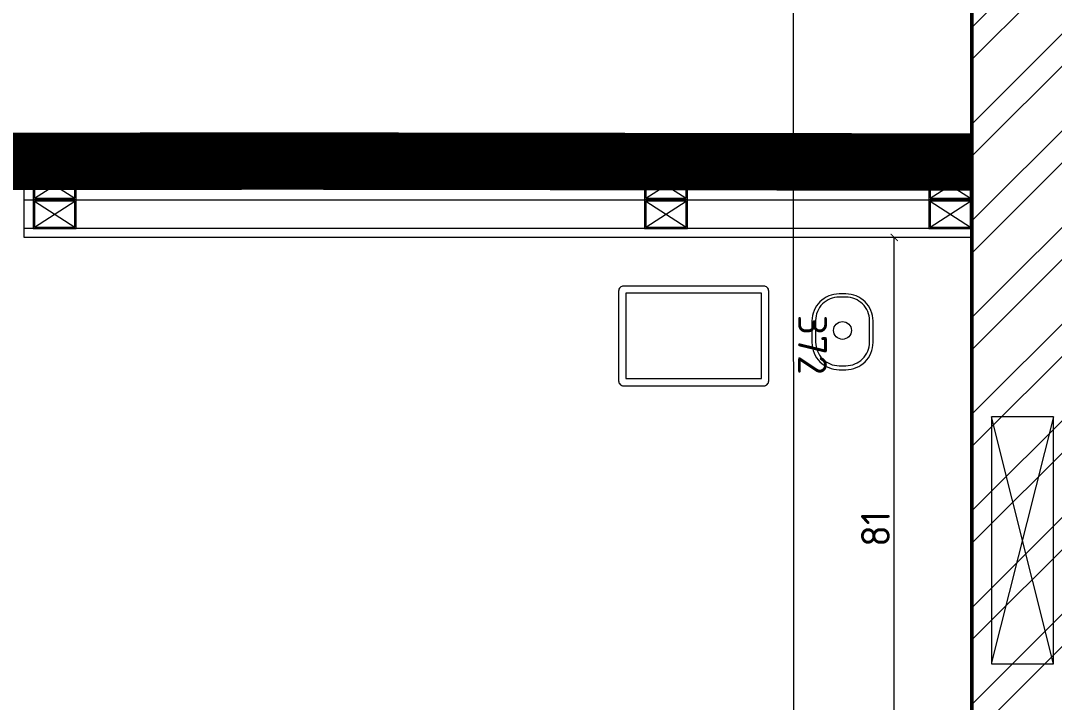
# Model space of a CAD drawing. Header units: inches. Extents: x -3731 to -279, y 59992 to 62726.
# Drawn here: x -2687.7 to -2543.8, y 61500.3 to 61595.3 of the extents above; entities that cross this region are included whole.
import ezdxf

# ---------------------------------------------------------------- set-up
doc = ezdxf.new("R2010")
doc.units = ezdxf.units.IN
doc.linetypes.add('ACAD_ISO03W100', pattern=[30, 12, -18])
for name, color, linetype, lineweight in [('A-DUVAR 0.50', 40, 'Continuous', 50), ('Auto-Aksesuar', 6, 'Continuous', 5), ('Auto-Alcipan', 41, 'Continuous', 20), ('Auto-Metal', 71, 'Continuous', 18), ('Auto-Olcu', 33, 'Continuous', 15), ('Auto-Silik_Cizgiler', 47, 'Continuous', 9), ('Auto-SilikCizgiler', 251, 'Continuous', 9), ('Auto-Vitrifiye', 8, 'Continuous', 9), ('yazi mekan 020', 9, 'Continuous', 20)]:
    doc.layers.add(name, color=color, linetype=linetype, lineweight=lineweight)
doc.styles.add('1-20', font='isocpeur.ttf', dxfattribs={"height": 4})
doc.styles.add('swis721cnbt10', font='isocpeur.ttf', dxfattribs={"height": 10})
doc.dimstyles.new('ölçü 1_20', dxfattribs={"dimtxt": 4, "dimasz": 1, "dimexe": 1, "dimexo": 3, "dimtad": 1, "dimdec": 0, "dimtxsty": '1-20', "dimblk": 'ARCHTICK', "dimcen": 1.5, "dimclrd": 256, "dimclre": 256, "dimclrt": 256, "dimadec": 0, "dimazin": 0, "dimtfac": 1, "dimtdec": 0, "dimtmove": 0, "dimatfit": 3, "dimldrblk": 'ARCHTICK', "dimfxl": 1, "dimlwd": -1, "dimlwe": -1, "dimarcsym": 0})
pattern_1 = [(45, (19520.121, 46545.344), (-6.735192, 6.735192), []), (45, (19524.611, 46545.344), (-6.735192, 6.735192), [])]

# ---------------------------------------------------------------- blocks, each defined once
blk = doc.blocks.new('_ARCHTICK')
at = {"color": 0, "linetype": 'ByBlock', "const_width": 0.15}
blk.add_lwpolyline([(-0.5, -0.5), (0.5, 0.5)], dxfattribs=at)
blk = doc.blocks.new('*D170')
at = {"layer": 'Auto-Olcu', "ltscale": 5, "transparency": 16777216}
for p, q in [((-2567.83, 61736.04), (-2581.07, 61736.04)), ((-2580.05, 61364.22), (-2580.07, 61736.04)), ((-2567.81, 61364.22), (-2581.05, 61364.22))]:
    blk.add_line(p, q, dxfattribs=at)
at = {"layer": 'DEFPOINTS', "color": 0, "ltscale": 5, "transparency": 16777216}
for p in [(-2580.07, 61736.04), (-2564.83, 61736.04), (-2564.81, 61364.22)]:
    blk.add_point(p, dxfattribs=at)
at = {"layer": 'Auto-Olcu', "ltscale": 5, "transparency": 16777216}
for p, rotation in [((-2580.07, 61736.04), 90.00270459986305), ((-2580.05, 61364.22), 270.002704599863)]:
    blk.add_blockref('_ARCHTICK', p, dxfattribs=dict(at, rotation=rotation))
at = {"layer": 'Auto-Olcu', "ltscale": 5, "transparency": 16777216, "insert": (-2577.44, 61550.13), "char_height": 4, "attachment_point": 5, "rotation": 270.0027, "style": '1-20'}
blk.add_mtext('372', dxfattribs=at)
blk = doc.blocks.new('*D294')
at = {"layer": 'Auto-Olcu', "ltscale": 5, "transparency": 16777216}
for p, q in [((-2558.25, 61565.08), (-2567.05, 61565.08)), ((-2566.07, 61483.94), (-2566.05, 61565.08)), ((-2558.26, 61483.94), (-2567.07, 61483.94))]:
    blk.add_line(p, q, dxfattribs=at)
at = {"layer": 'DEFPOINTS', "color": 0, "ltscale": 5, "transparency": 16777216}
for p in [(-2566.05, 61565.08), (-2555.25, 61565.08, -24.75), (-2555.26, 61483.94, 14.89)]:
    blk.add_point(p, dxfattribs=at)
at = {"layer": 'Auto-Olcu', "ltscale": 5, "transparency": 16777216}
for p, rotation in [((-2566.05, 61565.08), 89.98210329158526), ((-2566.07, 61483.94), 269.9821032915852)]:
    blk.add_blockref('_ARCHTICK', p, dxfattribs=dict(at, rotation=rotation))
at = {"layer": 'Auto-Olcu', "ltscale": 5, "transparency": 16777216, "insert": (-2568.68, 61524.51), "char_height": 4, "attachment_point": 5, "rotation": 89.9821, "style": '1-20'}
blk.add_mtext('81', dxfattribs=at)
blk = doc.blocks.new('planduravit')
at = {"layer": 'Auto-Aksesuar'}
for p, q in [((24396.92, 259.83, 37.37), (24405.51, 225.42, 37.37)), ((24396.92, 225.42, 37.37), (24405.51, 259.67, 37.67))]:
    blk.add_line(p, q, dxfattribs=at)
at = {"layer": 'Auto-Aksesuar', "elevation": 37.37}
blk.add_lwpolyline([(24405.51, 225.42), (24405.51, 259.83), (24396.92, 259.83), (24396.92, 225.42)], close=True, dxfattribs=at)
blk = doc.blocks.new('fjtyu')
at = {"layer": 'Auto-Metal'}
for p, q in [((5.8, 3.8), (0.2, 0.2)), ((5.8, 0.2), (0.2, 3.8))]:
    blk.add_line(p, q, dxfattribs=at)
for points in [[(0, 4), (6, 4), (6, 0), (0, 0)], [(0.2, 3.8), (5.8, 3.8), (5.8, 0.2), (0.2, 0.2)]]:
    blk.add_lwpolyline(points, close=True, dxfattribs=at)

msp = doc.modelspace()

# ---------------------------------------------------------------- hatches: boundary and pattern name
at = {"layer": 'Auto-Silik_Cizgiler'}
h = msp.add_hatch(dxfattribs=at)
h.set_pattern_fill('ANSI32', color=256)
h.set_pattern_definition(pattern_1)
h.paths.add_polyline_path([(-2355.79, 61699.36), (-2355.79, 61720.89), (-2355.79, 61736.04), (-2555.26, 61736.04), (-2555.26, 61557.46), (-2358.21, 61557.46), (-2358.21, 61593.89), (-2395.79, 61593.89), (-2395.79, 61576.31), (-2532.87, 61576.31), (-2532.87, 61715.67), (-2395.79, 61715.67), (-2395.79, 61699.36), (-2358.21, 61699.36)])
h = msp.add_hatch(dxfattribs=at)
h.set_pattern_fill('ANSI32', color=256)
h.set_pattern_definition(pattern_1)
h.paths.add_polyline_path([(-2520.78, 61413.81), (-2555.26, 61413.81), (-2555.26, 61557.46), (-2520.78, 61557.46)])

# ---------------------------------------------------------------- linework, layer by layer
at = {"layer": 'A-DUVAR 0.50'}
msp.add_line((-2555.24, 61364.22), (-2555.26, 61736.04), dxfattribs=at)
at = {"layer": 'A-DUVAR 0.50', "color": 20, "const_width": 8, "elevation": -24.75}
msp.add_lwpolyline([(-2778.95, 61575.58), (-2650.36, 61575.72), (-2555.25, 61575.58)], dxfattribs=at)
at = {"layer": 'Auto-Aksesuar', "elevation": 85.73}
for points in [[(-2583.53, 61545.12), (-2583.53, 61557.62, 0.414214), (-2584.23, 61558.32), (-2603.73, 61558.32, 0.414214), (-2604.43, 61557.62), (-2604.43, 61545.12, 0.414214), (-2603.73, 61544.42), (-2584.23, 61544.42, 0.414214)], [(-2572.78, 61557.22), (-2573.74, 61557.22, 0.414214), (-2577.51, 61553.45), (-2577.51, 61550.43, 0.414214), (-2573.74, 61546.66), (-2572.78, 61546.66, 0.414214), (-2569.01, 61550.43), (-2569.01, 61553.45, 0.414214)], [(-2572.78, 61556.78), (-2573.74, 61556.78, 0.414214), (-2577.01, 61553.51), (-2577.01, 61550.49, 0.414214), (-2573.74, 61547.22), (-2572.78, 61547.22, 0.414214), (-2569.51, 61550.49), (-2569.51, 61553.51, 0.414214)]]:
    msp.add_lwpolyline(points, format="xyb", close=True, dxfattribs=at)
msp.add_lwpolyline([(-2584.53, 61545.42), (-2584.53, 61557.32), (-2603.43, 61557.32), (-2603.43, 61545.42)], close=True, dxfattribs=at)
at = {"layer": 'Auto-Aksesuar'}
msp.add_circle((-2573.26, 61552.13, 85.73), 1.24, dxfattribs=at)
at = {"layer": 'Auto-Alcipan'}
for p, q in [((-2555.25, 61575.58, -24.75), (-2687.17, 61575.58, -24.75)), ((-2687.17, 61565.07, -0.42), (-2687.17, 61575.58, -24.75)), ((-2555.25, 61574.33, -24.75), (-2687.17, 61574.33, -24.75)), ((-2555.25, 61566.33, -24.75), (-2687.17, 61566.33, -24.75)), ((-2555.25, 61565.08, -24.75), (-2687.17, 61565.08, -24.75))]:
    msp.add_line(p, q, dxfattribs=at)
at = {"layer": 'Auto-SilikCizgiler', "color": 1, "linetype": 'ACAD_ISO03W100', "ltscale": 0.5, "true_color": 0xe60000}
msp.add_line((-2555.24, 61736.23), (-2555.24, 61364.42), dxfattribs=at)
at = {"layer": 'Auto-SilikCizgiler'}
msp.add_line((-2687.17, 61570.33, -24.75), (-2555.25, 61570.33, -24.75), dxfattribs=at)

# ---------------------------------------------------------------- block references
at = {"layer": 'Auto-Metal', "xscale": -1}
for p in [(-2679.92, 61570.33, -24.75), (-2594.82, 61570.33, -24.75), (-2555.25, 61570.33), (-2679.92, 61566.33, -24.75), (-2594.82, 61566.33, -24.75), (-2555.25, 61566.33)]:
    msp.add_blockref('fjtyu', p, dxfattribs=at)
at = {"layer": 'Auto-Vitrifiye', "color": 1, "rotation": 180}
msp.add_blockref('planduravit', (21853.01, 61765.54, -4), dxfattribs=at)

# ---------------------------------------------------------------- texts
at = {"layer": 'yazi mekan 020', "insert": (-2715.15, 61507.48), "char_height": 7.2, "attachment_point": 2, "style": 'swis721cnbt10'}
msp.add_mtext('ALAN; 5 M2\\P\\pi-165.6,l165.6;DÖS; Mermer kaplama\\PDUV; Mermer+Sıva+boya\\PTAV; Sıva+boya', dxfattribs=at)

# ---------------------------------------------------------------- dimensions: what is measured, and where the dimension line sits
at = {"layer": 'Auto-Olcu', "ltscale": 5}
dim = msp.add_aligned_dim(p1=(-2564.81, 61364.22), p2=(-2564.83, 61736.04), distance=15.24, dimstyle='ölçü 1_20', dxfattribs=at)
dim.commit()
dim.dimension.update_dxf_attribs({"geometry": '*D170', "text_midpoint": (-2577.44, 61550.13)})
dim = msp.add_linear_dim(base=(-2566.05, 61565.08), p1=(-2555.26, 61483.94, 14.89), p2=(-2555.25, 61565.08, -24.75), angle=269.9821, dimstyle='ölçü 1_20', dxfattribs=at)
dim.commit()
dim.dimension.update_dxf_attribs({"geometry": '*D294', "text_midpoint": (-2568.68, 61524.51)})

doc.saveas('drawing.dxf')
